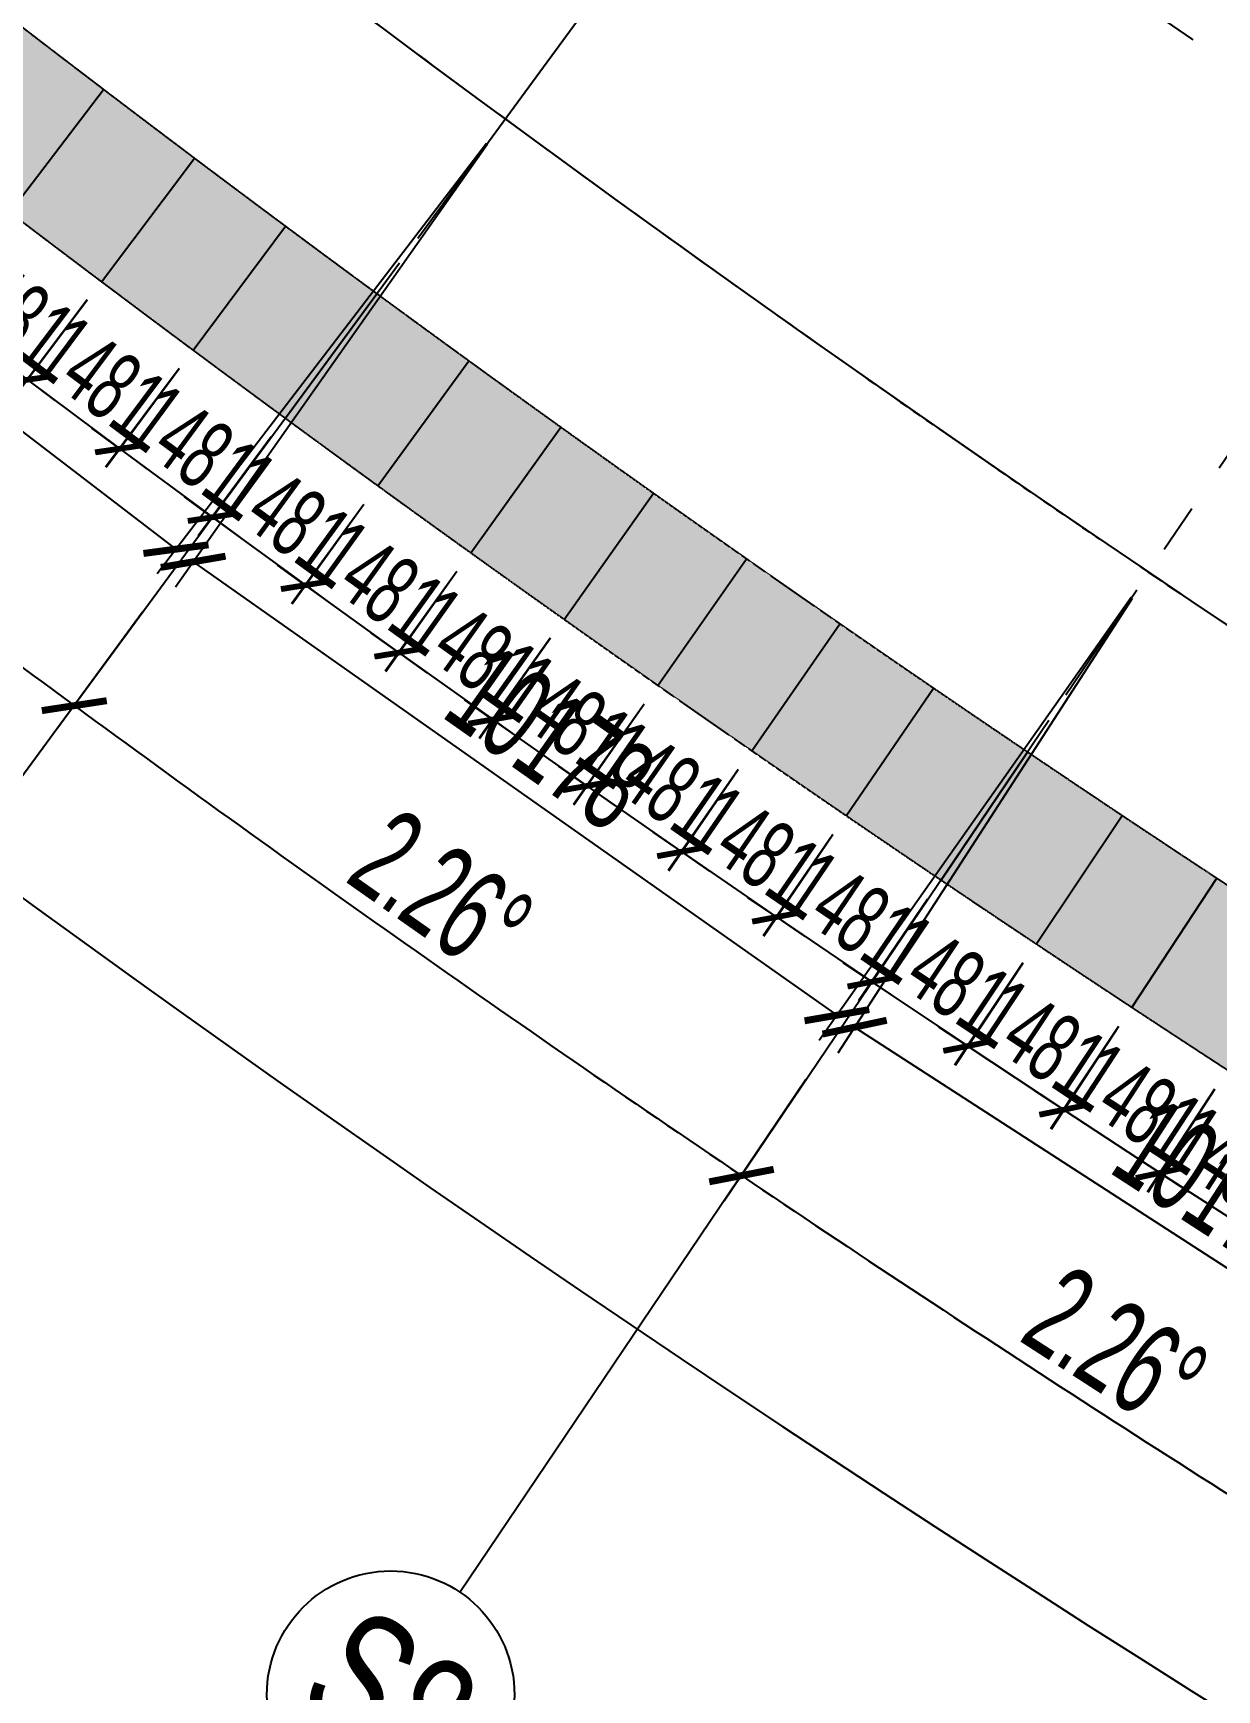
# Model space of a CAD drawing. Extents: x -668578 to 2331563, y -1202445 to 1620273.
# Drawn here: x 1839343 to 1854645, y 61994 to 83412 of the extents above; entities that cross this region are included whole.
import ezdxf
from ezdxf.enums import TextEntityAlignment as Align

# ---------------------------------------------------------------- set-up
doc = ezdxf.new("R2010")
doc.units = 0
doc.linetypes.add('CENTER2', pattern=[28.575000000000003, 19.05, -3.175, 3.175, -3.175])
doc.linetypes.add('DASH', pattern=[0.35, 0.25, -0.1])
doc.layers.get('0').update_dxf_attribs({"color": 8})
doc.layers.get('Defpoints').update_dxf_attribs({"color": 8})
for name, color, linetype in [('#填充层', 8, 'Continuous'), ('#幕墙线-平面', 8, 'Continuous'), ('#标注', 8, 'Continuous'), ('#轴线', 8, 'CENTER2')]:
    doc.layers.add(name, color=color, linetype=linetype)
doc.styles.add('JHZX', font='jrs.shx', dxfattribs={"width": 0.6, "bigfont": 'jhz.shx'})
doc.dimstyles.new('JZBZ-300', dxfattribs={"dimscale": 300, "dimtxt": 3, "dimasz": 1.5, "dimexe": 1, "dimexo": 1, "dimgap": 0.5, "dimtad": 1, "dimdec": 0, "dimdsep": 46, "dimtxsty": 'JHZX', "dimblk1": 'ARCHTICK', "dimblk2": 'ARCHTICK', "dimsah": 1, "dimcen": 0, "dimclrd": 1, "dimclre": 1, "dimclrt": 2, "dimazin": 2, "dimtfac": 1, "dimtdec": 0, "dimtix": 1, "dimtmove": 0, "dimatfit": 3, "dimfxl": 0, "dimtolj": 1, "dimlwd": -1, "dimlwe": -1, "dimarcsym": 0})
doc.dimstyles.new('JZBZ-400', dxfattribs={"dimscale": 400, "dimtxt": 3, "dimasz": 1.5, "dimexe": 1, "dimexo": 1, "dimgap": 0.5, "dimtad": 1, "dimdec": 0, "dimdsep": 46, "dimtxsty": 'JHZX', "dimblk1": 'ARCHTICK', "dimblk2": 'ARCHTICK', "dimsah": 1, "dimcen": 0, "dimclrd": 1, "dimclre": 1, "dimclrt": 2, "dimazin": 2, "dimtfac": 1, "dimtdec": 0, "dimtix": 1, "dimtmove": 0, "dimatfit": 3, "dimfxl": 0, "dimtolj": 1, "dimlwd": -1, "dimlwe": -1, "dimarcsym": 0})

# ---------------------------------------------------------------- blocks, each defined once
blk = doc.blocks.new('_ARCHTICK')
at = {"color": 0, "linetype": 'ByBlock', "const_width": 0.15}
blk.add_lwpolyline([(-0.5, -0.5), (0.5, 0.5)], dxfattribs=at)
blk = doc.blocks.new('*D2939')
at = {"layer": '#标注', "ltscale": 300, "transparency": 16777216}
for p, q in [((-1772.791618300945, -1481.365197545436), (-9341.748198340536, -7862.657879242006)), ((165913.7732030131, -92055.65823940704), (164727.0996400029, -101884.2800072265))]:
    blk.add_line(p, q, dxfattribs=at)
blk.add_arc((197092.1482162317, 166179.1797920645), 269610.2124900237, 220.1338192809485, 263.1156299250187, dxfattribs=at)
at = {"layer": 'Defpoints', "color": 0, "ltscale": 300, "transparency": 16777216}
for p in [(197092.1482162317, 166179.1797920645), (-1466.975190824596, -1223.535190204158), (40379.67516651106, -53208.30268940322), (165961.7196095993, -91658.54220838404)]:
    blk.add_point(p, dxfattribs=at)
at = {"layer": '#标注', "ltscale": 300, "transparency": 16777216, "xscale": 600, "yscale": 600, "zscale": 600}
for p, rotation in [((-9035.931770864163, -7604.827871900749), 130.1338192809485), ((164775.0460465892, -101487.1639762035), 353.1156299250187)]:
    blk.add_blockref('_ARCHTICK', p, dxfattribs=dict(at, rotation=rotation))
at = {"layer": '#标注', "ltscale": 300, "transparency": 16777216, "insert": (69341.55334645722, -70334.48968467087), "char_height": 1200, "attachment_point": 5, "rotation": 331.6247246029835, "style": 'JHZX'}
blk.add_mtext('\\A1;42.98°', dxfattribs=at)
blk = doc.blocks.new('*D2928')
at = {"layer": '#标注', "ltscale": 300, "transparency": 16777216}
for p, q in [((34973.76235577219, -37229.15732223566), (30299.25195376401, -43094.21934249515)), ((43129.16341758385, -43469.8649314855), (38689.80528959849, -49514.87108627657))]:
    blk.add_line(p, q, dxfattribs=at)
blk.add_arc((197092.1482162336, 166179.1797920613), 267210.2124900212, 231.4448202023588, 233.7070209422223, dxfattribs=at)
at = {"layer": 'Defpoints', "color": 0, "ltscale": 300, "transparency": 16777216}
for p in [(197092.1482162336, 166179.1797920613), (35223.06957721268, -36916.35401448841), (43365.92918440979, -43147.46460322989), (33313.02317568079, -44955.12784152358)]:
    blk.add_point(p, dxfattribs=at)
at = {"layer": '#标注', "ltscale": 300, "transparency": 16777216, "xscale": 600, "yscale": 600, "zscale": 600}
for p, rotation in [((30548.55917520437, -42781.4160347478), 141.4448202023588), ((38926.57105642439, -49192.47075802094), 323.7070209422223)]:
    blk.add_blockref('_ARCHTICK', p, dxfattribs=dict(at, rotation=rotation))
at = {"layer": '#标注', "ltscale": 300, "transparency": 16777216, "insert": (35192.0909689507, -45392.96578080182), "char_height": 1200, "attachment_point": 5, "rotation": 322.5759205722905, "style": 'JHZX'}
blk.add_mtext('\\A1;2.26°', dxfattribs=at)
blk = doc.blocks.new('*D2929')
at = {"layer": '#标注', "ltscale": 300, "transparency": 16777216}
for p, q in [((43129.16341758407, -43469.86493148574), (38689.80528959779, -49514.87108627793)), ((51524.5455123405, -49383.7940337945), (47327.25925499667, -55599.32201409565))]:
    blk.add_line(p, q, dxfattribs=at)
blk.add_arc((197092.1482162355, 166179.1797920583), 267210.2124900214, 233.7070209422216, 235.9692216820953, dxfattribs=at)
at = {"layer": 'Defpoints', "color": 0, "ltscale": 300, "transparency": 16777216}
for p in [(197092.1482162355, 166179.1797920583), (43365.92918441003, -43147.46460323013), (51748.40077939886, -49052.29920817842), (41774.68262465257, -51255.36792557062)]:
    blk.add_point(p, dxfattribs=at)
at = {"layer": '#标注', "ltscale": 300, "transparency": 16777216, "xscale": 600, "yscale": 600, "zscale": 600}
for p, rotation in [((38926.57105642366, -49192.47075802225), 143.7070209422216), ((47551.114522055, -55267.82718847955), 325.9692216820953)]:
    blk.add_blockref('_ARCHTICK', p, dxfattribs=dict(at, rotation=rotation))
at = {"layer": '#标注', "ltscale": 300, "transparency": 16777216, "insert": (43669.56857210046, -51618.69295769426), "char_height": 1200, "attachment_point": 5, "rotation": 324.8381213121585, "style": 'JHZX'}
blk.add_mtext('\\A1;2.26°', dxfattribs=at)
blk = doc.blocks.new('*D2930')
at = {"layer": '#标注', "ltscale": 300, "transparency": 16777216}
for p, q in [((51524.54551234051, -49383.7940337945), (47327.25925499615, -55599.32201409651)), ((60146.82246571455, -54961.72641185495), (56198.15034978064, -61338.08811119855))]:
    blk.add_line(p, q, dxfattribs=at)
blk.add_arc((197092.1482162355, 166179.1797920608), 267210.2124900245, 235.9692216820956, 238.2314223311194, dxfattribs=at)
at = {"layer": 'Defpoints', "color": 0, "ltscale": 300, "transparency": 16777216}
for p in [(197092.1482162355, 166179.1797920608), (51748.40077939886, -49052.29920817842), (60357.41831189766, -54621.65378788998), (50478.43420826914, -57216.69421584099)]:
    blk.add_point(p, dxfattribs=at)
at = {"layer": '#标注', "ltscale": 300, "transparency": 16777216, "xscale": 600, "yscale": 600, "zscale": 600}
for p, rotation in [((47551.11452205444, -55267.82718848043), 145.9692216820956), ((56408.74619596369, -60998.01548723358), 328.2314223311194)]:
    blk.add_blockref('_ARCHTICK', p, dxfattribs=dict(at, rotation=rotation))
at = {"layer": '#标注', "ltscale": 300, "transparency": 16777216, "insert": (52386.18470508435, -57504.93999137268), "char_height": 1200, "attachment_point": 5, "rotation": 327.10032200660754, "style": 'JHZX'}
blk.add_mtext('\\A1;2.26°', dxfattribs=at)
blk = doc.blocks.new('*U2924')
at = {"linetype": 'ByBlock'}
blk.add_line((-8.960830237663566e-17, -20), (0, 0), dxfattribs=at)
blk.add_circle((0, -24), 4, dxfattribs=at)
at = {"color": 253, "linetype": 'ByBlock', "style": 'JHZX', "width": 0.75}
blk.add_attdef('AXES', text='', height=4, dxfattribs=at).set_placement((0, -24), align=Align.MIDDLE_CENTER)
blk = doc.blocks.new('*D3009')
at = {"layer": '#标注', "transparency": 16777216}
for p, q in [((-118332.0533967711, -26824.64793722799), (-122587.734480365, -32386.00196810864)), ((-122344.6506128666, -32068.33825698943), (-114261.6837806737, -38253.61775116907)), ((-110249.0865645783, -33009.92743140764), (-114504.7676481721, -38571.28146228828))]:
    blk.add_line(p, q, dxfattribs=at)
at = {"layer": 'Defpoints', "color": 0, "transparency": 16777216}
for p in [(-118088.9695292728, -26506.98422610878), (-110006.0026970799, -32692.26372028843), (-114261.6837806737, -38253.61775116907)]:
    blk.add_point(p, dxfattribs=at)
at = {"layer": '#标注', "transparency": 16777216, "xscale": 600, "yscale": 600, "zscale": 600}
for p, rotation in [((-122344.6506128666, -32068.33825698943), 142.5759192898521), ((-114261.6837806737, -38253.61775116907), 322.5759192898521)]:
    blk.add_blockref('_ARCHTICK', p, dxfattribs=dict(at, rotation=rotation))
at = {"layer": '#标注', "transparency": 16777216, "insert": (-117816.9994617734, -34525.65058184085), "char_height": 1200, "attachment_point": 5, "rotation": 322.5759192898521, "style": 'JHZX'}
blk.add_mtext('\\A1;10178', dxfattribs=at)
blk = doc.blocks.new('*D3010')
at = {"layer": '#标注', "transparency": 16777216}
for p, q in [((-101902.4539093961, -38889.51586184055), (-105706.1735905746, -44769.24346854811)), ((-105488.9056908381, -44433.39430635753), (-96943.20927168499, -49961.78538723463)), ((-93356.75749024296, -44417.90694271766), (-97160.47717142141, -50297.63454942522))]:
    blk.add_line(p, q, dxfattribs=at)
at = {"layer": 'Defpoints', "color": 0, "transparency": 16777216}
for p in [(-101685.1860096597, -38553.66669964996), (-93139.48959050654, -44082.05778052706), (-96943.20927168499, -49961.78538723463)]:
    blk.add_point(p, dxfattribs=at)
at = {"layer": '#标注', "transparency": 16777216, "xscale": 600, "yscale": 600, "zscale": 600}
for p, rotation in [((-105488.9056908381, -44433.39430635753), 147.1003207696899), ((-96943.20927168499, -49961.78538723463), 327.1003207696899)]:
    blk.add_blockref('_ARCHTICK', p, dxfattribs=dict(at, rotation=rotation))
at = {"layer": '#标注', "transparency": 16777216, "insert": (-100781.5216817887, -46525.8915224149), "char_height": 1200, "attachment_point": 5, "rotation": 327.1003207696899, "style": 'JHZX'}
blk.add_mtext('\\A1;10178', dxfattribs=at)
blk = doc.blocks.new('*D3011')
at = {"layer": '#标注', "transparency": 16777216}
for p, q in [((-110236.3580927239, -33019.27502238589), (-114269.2012012674, -38744.27778255411)), ((-114038.8458056015, -38417.26648047476), (-105718.0291182092, -44278.66945981896)), ((-101915.5414053316, -38880.6780017301), (-105948.3845138751, -44605.68076189831))]:
    blk.add_line(p, q, dxfattribs=at)
at = {"layer": 'Defpoints', "color": 0, "transparency": 16777216}
for p in [(-110006.002697058, -32692.26372030654), (-101685.1860096657, -38553.66669965075), (-105718.0291182092, -44278.66945981896)]:
    blk.add_point(p, dxfattribs=at)
at = {"layer": '#标注', "transparency": 16777216, "xscale": 600, "yscale": 600, "zscale": 600}
for p, rotation in [((-114038.8458056015, -38417.26648047476), 144.8381225946805), ((-105718.0291182092, -44278.66945981896), 324.8381225946805)]:
    blk.add_blockref('_ARCHTICK', p, dxfattribs=dict(at, rotation=rotation))
at = {"layer": '#标注', "transparency": 16777216, "insert": (-109417.7266705737, -40693.94536598814), "char_height": 1200, "attachment_point": 5, "rotation": 324.8381225946805, "style": 'JHZX'}
blk.add_mtext('\\A1;10178', dxfattribs=at)
blk = doc.blocks.new('*U580')
at = {"layer": '#幕墙线-平面', "ltscale": 300}
blk.add_lwpolyline([(-0.1543572434305635, 4.529272507047821e-08), (-0.1466569537498117, 1999.9908844331)], dxfattribs=at)
blk = doc.blocks.new('*U581')
at = {"layer": '#幕墙线-平面', "color": 0, "linetype": 'ByBlock', "lineweight": -2, "transparency": 16777216}
for p, rotation in [((1839045.953136776, 81093.31833503535), 322.737779300253), ((1840227.337352048, 80199.82399815627), 323.060957487372), ((1841413.742523225, 79313.0074647447), 323.3841356744911), ((1842605.130904328, 78432.89694924129), 323.70731386161), ((1843801.464590836, 77559.52045273207), 324.0304920487291), ((1845002.705520889, 76692.90576205752), 324.3536702358458), ((1846208.815476502, 75833.08044892806), 324.6768484229637), ((1847419.75608478, 74980.07186904724), 325.0000266100827), ((1848635.488819139, 74133.90716124175), 325.3232047972017), ((1849855.975000531, 73294.6132465975), 325.6463829843207), ((1851081.175798675, 72462.21682760294), 325.969561171442), ((1852311.052233293, 71636.74438729984), 326.292739358561), ((1853545.565175349, 70818.22218844105), 326.61591754568)]:
    blk.add_blockref('*U580', p, dxfattribs=dict(at, rotation=rotation))
blk = doc.blocks.new('*D648')
at = {"layer": '#标注', "ltscale": 300, "transparency": 16777216}
for p, q in [((1838859.414068868, 80855.24835292052), (1837901.808099977, 79587.09229770093)), ((1838082.591153449, 79826.50300668715), (1837723.47508997, 80097.6775868953)), ((1840041.475062107, 79962.65421353187), (1839083.869093216, 78694.49815831229)), ((1838082.591153449, 79826.50300668715), (1839264.652146688, 78933.90886729851)), ((1839264.652146688, 78933.90886729851), (1839623.768210167, 78662.73428709025))]:
    blk.add_line(p, q, dxfattribs=at)
at = {"layer": 'Defpoints', "color": 0, "ltscale": 300, "transparency": 16777216}
for p in [(1839040.19712234, 81094.65906190674), (1840222.258115579, 80202.0649225181), (1839264.652146688, 78933.90886729851)]:
    blk.add_point(p, dxfattribs=at)
at = {"layer": '#标注', "ltscale": 300, "transparency": 16777216, "xscale": 450, "yscale": 450, "zscale": 450}
for p, rotation in [((1838082.591153449, 79826.50300668715), 322.9429324877082), ((1839264.652146688, 78933.90886729851), 142.9429324877082)]:
    blk.add_blockref('_ARCHTICK', p, dxfattribs=dict(at, rotation=rotation))
at = {"layer": '#标注', "ltscale": 300, "transparency": 16777216, "insert": (1839035.187757012, 79859.02735496534), "char_height": 900, "attachment_point": 5, "rotation": 322.94293248770816, "style": 'JHZX'}
blk.add_mtext('\\A1;1481', dxfattribs=at)
blk = doc.blocks.new('*D649')
at = {"layer": '#标注', "ltscale": 300, "transparency": 16777216}
for p, q in [((1840041.967682183, 79960.83499834174), (1839091.5289967, 78687.29847464629)), ((1839270.958964016, 78927.72494329954), (1838910.319261036, 79196.869894273)), ((1841229.043864115, 79074.92155578954), (1840278.605178633, 77801.38503209408)), ((1839270.958964016, 78927.72494329954), (1840458.035145949, 78041.81150074734)), ((1840458.035145949, 78041.81150074734), (1840818.674848929, 77772.66654977389))]:
    blk.add_line(p, q, dxfattribs=at)
at = {"layer": 'Defpoints', "color": 0, "ltscale": 300, "transparency": 16777216}
for p in [(1840221.397649498, 80201.26146699511), (1841408.473831431, 79315.34802444291), (1840458.035145949, 78041.81150074734)]:
    blk.add_point(p, dxfattribs=at)
at = {"layer": '#标注', "ltscale": 300, "transparency": 16777216, "xscale": 450, "yscale": 450, "zscale": 450}
for p, rotation in [((1839270.958964016, 78927.72494329954), 323.2660667682889), ((1840458.035145949, 78041.81150074734), 143.2660667682889)]:
    blk.add_blockref('_ARCHTICK', p, dxfattribs=dict(at, rotation=rotation))
at = {"layer": '#标注', "ltscale": 300, "transparency": 16777216, "insert": (1840223.356989614, 78965.62115933001), "char_height": 900, "attachment_point": 5, "rotation": 323.26606676828885, "style": 'JHZX'}
blk.add_mtext('\\A1;1481', dxfattribs=at)
blk = doc.blocks.new('*D650')
at = {"layer": '#标注', "ltscale": 300, "transparency": 16777216}
for p, q in [((1841229.546736234, 79073.10514777433), (1840286.305564552, 77794.2286626941)), ((1840464.376738622, 78035.66324382368), (1840102.224866928, 78302.77000492916)), ((1842421.600349795, 78193.90058010851), (1841478.359178113, 76915.02409502829)), ((1840464.376738622, 78035.66324382368), (1841656.430352183, 77156.45867615787)), ((1841656.430352183, 77156.45867615787), (1842018.582223878, 76889.35191505228))]:
    blk.add_line(p, q, dxfattribs=at)
at = {"layer": 'Defpoints', "color": 0, "ltscale": 300, "transparency": 16777216}
for p in [(1841407.617910304, 79314.53972890391), (1842599.671523865, 78435.3351612381), (1841656.430352183, 77156.45867615787)]:
    blk.add_point(p, dxfattribs=at)
at = {"layer": '#标注', "ltscale": 300, "transparency": 16777216, "xscale": 450, "yscale": 450, "zscale": 450}
for p, rotation in [((1840464.376738622, 78035.66324382368), 323.5892010488697), ((1841656.430352183, 77156.45867615787), 143.5892010488697)]:
    blk.add_blockref('_ARCHTICK', p, dxfattribs=dict(at, rotation=rotation))
at = {"layer": '#标注', "ltscale": 300, "transparency": 16777216, "insert": (1841416.545893543, 78078.93012224976), "char_height": 900, "attachment_point": 5, "rotation": 323.58920104886965, "style": 'JHZX'}
blk.add_mtext('\\A1;1481', dxfattribs=at)
blk = doc.blocks.new('*D651')
at = {"layer": '#标注', "ltscale": 300, "transparency": 16777216}
for p, q in [((1842422.113457963, 78192.0870370419), (1841486.099801542, 76907.91126751516)), ((1841662.806518497, 77150.34628186526), (1841299.153996971, 77415.4063572979)), ((1843619.106587769, 77319.61930892558), (1842683.092931348, 76035.44353939896)), ((1841662.806518497, 77150.34628186526), (1842859.799648303, 76277.87855374906)), ((1842859.799648303, 76277.87855374906), (1843223.452169828, 76012.81847831642))]:
    blk.add_line(p, q, dxfattribs=at)
at = {"layer": 'Defpoints', "color": 0, "ltscale": 300, "transparency": 16777216}
for p in [(1842598.820174918, 78434.52205139212), (1843795.813304724, 77562.05432327569), (1842859.799648303, 76277.87855374906)]:
    blk.add_point(p, dxfattribs=at)
at = {"layer": '#标注', "ltscale": 300, "transparency": 16777216, "xscale": 450, "yscale": 450, "zscale": 450}
for p, rotation in [((1841662.806518497, 77150.34628186526), 323.9123353294454), ((1842859.799648303, 76277.87855374906), 143.9123353294454)]:
    blk.add_blockref('_ARCHTICK', p, dxfattribs=dict(at, rotation=rotation))
at = {"layer": '#标注', "ltscale": 300, "transparency": 16777216, "insert": (1842614.71651731, 77198.98244650767), "char_height": 900, "attachment_point": 5, "rotation": 323.91233532944534, "style": 'JHZX'}
blk.add_mtext('\\A1;1481', dxfattribs=at)
blk = doc.blocks.new('*D652')
at = {"layer": '#标注', "ltscale": 300, "transparency": 16777216}
for p, q in [((1843619.629915664, 77317.80868849054), (1842690.87354608, 76028.37448000815)), ((1842866.210185449, 76271.80221650272), (1842501.068580708, 76534.80717555608)), ((1842866.210185449, 76271.80221650272), (1844068.104759008, 75406.09907832171)), ((1844821.524489223, 76452.10555030953), (1843892.768119639, 75162.67134182714)), ((1844068.104759008, 75406.09907832171), (1844433.24636375, 75143.09411926835))]:
    blk.add_line(p, q, dxfattribs=at)
at = {"layer": 'Defpoints', "color": 0, "ltscale": 300, "transparency": 16777216}
for p in [(1843794.966555033, 77561.23642498499), (1844996.861128592, 76695.53328680398), (1844068.104759008, 75406.09907832171)]:
    blk.add_point(p, dxfattribs=at)
at = {"layer": '#标注', "ltscale": 300, "transparency": 16777216, "xscale": 450, "yscale": 450, "zscale": 450}
for p, rotation in [((1842866.210185449, 76271.80221650272), 324.2354696100207), ((1844068.104759008, 75406.09907832171), 144.2354696100207)]:
    blk.add_blockref('_ARCHTICK', p, dxfattribs=dict(at, rotation=rotation))
at = {"layer": '#标注', "ltscale": 300, "transparency": 16777216, "insert": (1843817.830750966, 76325.80612040113), "char_height": 900, "attachment_point": 5, "rotation": 324.23546961002074, "style": 'JHZX'}
blk.add_mtext('\\A1;1481', dxfattribs=at)
blk = doc.blocks.new('*D653')
at = {"layer": '#标注', "ltscale": 300, "transparency": 16777216}
for p, q in [((1844822.058020201, 76450.29791009601), (1843900.588478201, 75155.64627540333)), ((1844074.54946309, 75400.05899139063), (1843707.93038911, 75661.00046872476)), ((1844074.54946309, 75400.05899139063), (1845281.307252011, 74541.14797837066)), ((1846028.815809122, 75591.38689707627), (1845107.346267122, 74296.73526238336)), ((1845281.307252011, 74541.14797837066), (1845647.926325992, 74280.20650103642))]:
    blk.add_line(p, q, dxfattribs=at)
at = {"layer": 'Defpoints', "color": 0, "ltscale": 300, "transparency": 16777216}
for p in [(1844996.019005091, 76694.71062608331), (1846202.776794012, 75835.79961306357), (1845281.307252011, 74541.14797837066)]:
    blk.add_point(p, dxfattribs=at)
at = {"layer": '#标注', "ltscale": 300, "transparency": 16777216, "xscale": 450, "yscale": 450, "zscale": 450}
for p, rotation in [((1844074.54946309, 75400.05899139063), 324.5586038906008), ((1845281.307252011, 74541.14797837066), 144.5586038906008)]:
    blk.add_blockref('_ARCHTICK', p, dxfattribs=dict(at, rotation=rotation))
at = {"layer": '#标注', "ltscale": 300, "transparency": 16777216, "insert": (1845025.85032733, 75459.42891685525), "char_height": 900, "attachment_point": 5, "rotation": 324.55860389060075, "style": 'JHZX'}
blk.add_mtext('\\A1;1481', dxfattribs=at)
blk = doc.blocks.new('*D654')
at = {"layer": '#标注', "ltscale": 300, "transparency": 16777216}
for p, q in [((1846029.359526212, 75589.58229457936), (1845115.206120771, 74289.75441237097)), ((1845287.785918043, 74535.14433387062), (1844919.701035793, 74794.01402977842)), ((1847240.94214742, 74737.49072591087), (1846326.788741979, 73437.66284370236)), ((1845287.785918043, 74535.14433387062), (1846499.36853925, 73683.05276520201)), ((1846499.36853925, 73683.05276520201), (1846867.4534215, 73424.1830692942))]:
    blk.add_line(p, q, dxfattribs=at)
at = {"layer": 'Defpoints', "color": 0, "ltscale": 300, "transparency": 16777216}
for p in [(1846201.939323484, 75834.97221607901), (1847413.521944692, 74982.88064741052), (1846499.36853925, 73683.05276520201)]:
    blk.add_point(p, dxfattribs=at)
at = {"layer": '#标注', "ltscale": 300, "transparency": 16777216, "xscale": 450, "yscale": 450, "zscale": 450}
for p, rotation in [((1845287.785918043, 74535.14433387062), 324.8817381711864), ((1846499.36853925, 73683.05276520201), 144.8817381711864)]:
    blk.add_blockref('_ARCHTICK', p, dxfattribs=dict(at, rotation=rotation))
at = {"layer": '#标注', "ltscale": 300, "transparency": 16777216, "insert": (1846238.73682319, 74599.87839253584), "char_height": 900, "attachment_point": 5, "rotation": 324.8817381711864, "style": 'JHZX'}
blk.add_mtext('\\A1;1481', dxfattribs=at)
blk = doc.blocks.new('*D655')
at = {"layer": '#标注', "ltscale": 300, "transparency": 16777216}
for p, q in [((1847241.49603333, 74735.68921852938), (1846334.68784072, 73430.72643213975)), ((1846505.880961167, 73677.0857540894), (1846136.341978243, 73933.87543476035)), ((1848457.864950287, 73890.44419649802), (1847551.056757677, 72585.48141010816)), ((1846505.880961167, 73677.0857540894), (1847722.249878124, 72831.84073205781)), ((1847722.249878124, 72831.84073205781), (1848091.788861048, 72575.05105138675))]:
    blk.add_line(p, q, dxfattribs=at)
at = {"layer": 'Defpoints', "color": 0, "ltscale": 300, "transparency": 16777216}
for p in [(1847412.689153777, 74982.04854047904), (1848629.058070734, 74136.80351844768), (1847722.249878124, 72831.84073205781)]:
    blk.add_point(p, dxfattribs=at)
at = {"layer": '#标注', "ltscale": 300, "transparency": 16777216, "xscale": 450, "yscale": 450, "zscale": 450}
for p, rotation in [((1846505.880961167, 73677.0857540894), 325.2048724517589), ((1847722.249878124, 72831.84073205781), 145.204872451759)]:
    blk.add_blockref('_ARCHTICK', p, dxfattribs=dict(at, rotation=rotation))
at = {"layer": '#标注', "ltscale": 300, "transparency": 16777216, "insert": (1847456.45166054, 73747.18188697286), "char_height": 900, "attachment_point": 5, "rotation": 325.20487245175894, "style": 'JHZX'}
blk.add_mtext('\\A1;1481', dxfattribs=at)
blk = doc.blocks.new('*D656')
at = {"layer": '#标注', "ltscale": 300, "transparency": 16777216}
for p, q in [((1848458.428987398, 73888.64584153227), (1847558.994850264, 72578.58965762041)), ((1847728.795848786, 72825.9105441242), (1847357.81451903, 73080.61204190669)), ((1849679.54551133, 73050.27425065695), (1848780.111374197, 71740.21806674509)), ((1847728.795848786, 72825.9105441242), (1848949.912372718, 71987.53895324888)), ((1848949.912372718, 71987.53895324888), (1849320.893702474, 71732.8374554665))]:
    blk.add_line(p, q, dxfattribs=at)
at = {"layer": 'Defpoints', "color": 0, "ltscale": 300, "transparency": 16777216}
for p in [(1848628.229985919, 74135.96672803618), (1849849.346509852, 73297.59513716085), (1848949.912372718, 71987.53895324888)]:
    blk.add_point(p, dxfattribs=at)
at = {"layer": '#标注', "ltscale": 300, "transparency": 16777216, "xscale": 450, "yscale": 450, "zscale": 450}
for p, rotation in [((1847728.795848786, 72825.9105441242), 325.5280067323338), ((1848949.912372718, 71987.53895324888), 145.5280067323338)]:
    blk.add_blockref('_ARCHTICK', p, dxfattribs=dict(at, rotation=rotation))
at = {"layer": '#标注', "ltscale": 300, "transparency": 16777216, "insert": (1848678.956107795, 72901.36652169446), "char_height": 900, "attachment_point": 5, "rotation": 325.52800673233384, "style": 'JHZX'}
blk.add_mtext('\\A1;1481', dxfattribs=at)
blk = doc.blocks.new('*D657')
at = {"layer": '#标注', "ltscale": 300, "transparency": 16777216}
for p, q in [((1849680.119681702, 73048.47910530679), (1848788.088208146, 71733.37119253597)), ((1848956.491683919, 71981.64577711397), (1848584.079807052, 72234.25099077413)), ((1850905.944972831, 72217.0076114852), (1850013.913499274, 70901.89969871438)), ((1848956.491683919, 71981.64577711397), (1850182.316975048, 71150.17428329238)), ((1850182.316975048, 71150.17428329238), (1850554.728851915, 70897.5690696321))]:
    blk.add_line(p, q, dxfattribs=at)
at = {"layer": 'Defpoints', "color": 0, "ltscale": 300, "transparency": 16777216}
for p in [(1849848.523157476, 73296.75368988479), (1851074.348448604, 72465.2821960632), (1850182.316975048, 71150.17428329238)]:
    blk.add_point(p, dxfattribs=at)
at = {"layer": '#标注', "ltscale": 300, "transparency": 16777216, "xscale": 450, "yscale": 450, "zscale": 450}
for p, rotation in [((1848956.491683919, 71981.64577711397), 325.8511410129142), ((1850182.316975048, 71150.17428329238), 145.8511410129142)]:
    blk.add_blockref('_ARCHTICK', p, dxfattribs=dict(at, rotation=rotation))
at = {"layer": '#标注', "ltscale": 300, "transparency": 16777216, "insert": (1849906.21128103, 72062.45919935929), "char_height": 900, "attachment_point": 5, "rotation": 325.85114101291424, "style": 'JHZX'}
blk.add_mtext('\\A1;1481', dxfattribs=at)
blk = doc.blocks.new('*D658')
at = {"layer": '#标注', "ltscale": 300, "transparency": 16777216}
for p, q in [((1850906.529258202, 72215.21573284804), (1850021.928820868, 70895.09792056191)), ((1850188.929417522, 71144.31830639997), (1849815.098838765, 71394.8192013806)), ((1852137.024326976, 71390.67078250775), (1851252.423889642, 70070.55297022162)), ((1850188.929417522, 71144.31830639997), (1851419.424486295, 70319.77335605968)), ((1851419.424486295, 70319.77335605968), (1851793.255065052, 70069.27246107906))]:
    blk.add_line(p, q, dxfattribs=at)
at = {"layer": 'Defpoints', "color": 0, "ltscale": 300, "transparency": 16777216}
for p in [(1851073.529854856, 72464.4361186861), (1852304.02492363, 71639.89116834581), (1851419.424486295, 70319.77335605968)]:
    blk.add_point(p, dxfattribs=at)
at = {"layer": '#标注', "ltscale": 300, "transparency": 16777216, "xscale": 450, "yscale": 450, "zscale": 450}
for p, rotation in [((1850188.929417522, 71144.31830639997), 326.1742752934921), ((1851419.424486295, 70319.77335605968), 146.1742752934922)]:
    blk.add_blockref('_ARCHTICK', p, dxfattribs=dict(at, rotation=rotation))
at = {"layer": '#标注', "ltscale": 300, "transparency": 16777216, "insert": (1851138.178145216, 71230.48660290602), "char_height": 900, "attachment_point": 5, "rotation": 326.1742752934922, "style": 'JHZX'}
blk.add_mtext('\\A1;1481', dxfattribs=at)
blk = doc.blocks.new('*D659')
at = {"layer": '#标注', "ltscale": 300, "transparency": 16777216}
for p, q in [((1852137.618708763, 71388.88222757739), (1851260.477443939, 70063.79650446784)), ((1851426.069849722, 70313.95476466895), (1851050.83245942, 70562.34337334416)), ((1853372.7444171, 70571.29004683532), (1852495.603152276, 69246.20432372554)), ((1851426.069849722, 70313.95476466895), (1852661.195558059, 69496.36258392665)), ((1852661.195558059, 69496.36258392665), (1853036.432948361, 69247.97397525155))]:
    blk.add_line(p, q, dxfattribs=at)
at = {"layer": 'Defpoints', "color": 0, "ltscale": 300, "transparency": 16777216}
for p in [(1852303.211114546, 71639.0404877786), (1853538.336822883, 70821.44830703642), (1852661.195558059, 69496.36258392665)]:
    blk.add_point(p, dxfattribs=at)
at = {"layer": '#标注', "ltscale": 300, "transparency": 16777216, "xscale": 450, "yscale": 450, "zscale": 450}
for p, rotation in [((1851426.069849722, 70313.95476466895), 326.4974095740661), ((1852661.195558059, 69496.36258392665), 146.4974095740661)]:
    blk.add_blockref('_ARCHTICK', p, dxfattribs=dict(at, rotation=rotation))
at = {"layer": '#标注', "ltscale": 300, "transparency": 16777216, "insert": (1852374.817515458, 70405.47519470018), "char_height": 900, "attachment_point": 5, "rotation": 326.49740957406607, "style": 'JHZX'}
blk.add_mtext('\\A1;1481', dxfattribs=at)
blk = doc.blocks.new('*D660')
at = {"layer": '#标注', "ltscale": 300, "transparency": 16777216}
for p, q in [((1853373.348876395, 70569.50487250043), (1852503.694683117, 69239.4933852714)), ((1852667.873631069, 69490.58156310779), (1852291.241364315, 69736.84998503653)), ((1854613.06593893, 69758.89146632748), (1853743.411745652, 68428.87997909845)), ((1852667.873631069, 69490.58156310779), (1853907.590693604, 68679.96815693483)), ((1853907.590693604, 68679.96815693483), (1854284.222960359, 68433.69973500608))]:
    blk.add_line(p, q, dxfattribs=at)
at = {"layer": 'Defpoints', "color": 0, "ltscale": 300, "transparency": 16777216}
for p in [(1853537.527824347, 70820.59305033681), (1854777.244886883, 70009.97964416386), (1853907.590693604, 68679.96815693483)]:
    blk.add_point(p, dxfattribs=at)
at = {"layer": '#标注', "ltscale": 300, "transparency": 16777216, "xscale": 450, "yscale": 450, "zscale": 450}
for p, rotation in [((1852667.873631069, 69490.58156310779), 326.8205438546509), ((1853907.590693604, 68679.96815693483), 146.8205438546509)]:
    blk.add_blockref('_ARCHTICK', p, dxfattribs=dict(at, rotation=rotation))
at = {"layer": '#标注', "ltscale": 300, "transparency": 16777216, "insert": (1853616.090058242, 69587.4512156942), "char_height": 900, "attachment_point": 5, "rotation": 326.82054385465085, "style": 'JHZX'}
blk.add_mtext('\\A1;1481', dxfattribs=at)
blk = doc.blocks.new('*D661')
at = {"layer": '#标注', "ltscale": 300, "transparency": 16777216}
for p, q in [((1854613.680456509, 69757.10972936882), (1853751.540995673, 68422.21478139842)), ((1853914.301263792, 68674.22489056468), (1853536.286100043, 68918.3652927425)), ((1855857.949441838, 68953.5008807641), (1854995.809981002, 67618.60593279381)), ((1853914.301263792, 68674.22489056468), (1855158.570249121, 67870.61604196008)), ((1855158.570249121, 67870.61604196008), (1855536.585412871, 67626.47563978226))]:
    blk.add_line(p, q, dxfattribs=at)
at = {"layer": 'Defpoints', "color": 0, "ltscale": 300, "transparency": 16777216}
for p in [(1854776.440724628, 70009.11983853509), (1856020.709709957, 69205.51098993036), (1855158.570249121, 67870.61604196008)]:
    blk.add_point(p, dxfattribs=at)
at = {"layer": '#标注', "ltscale": 300, "transparency": 16777216, "xscale": 450, "yscale": 450, "zscale": 450}
for p, rotation in [((1853914.301263792, 68674.22489056468), 327.1436781352277), ((1855158.570249121, 67870.61604196008), 147.1436781352277)]:
    blk.add_blockref('_ARCHTICK', p, dxfattribs=dict(at, rotation=rotation))
at = {"layer": '#标注', "ltscale": 300, "transparency": 16777216, "insert": (1854861.956292694, 68776.44068459468), "char_height": 900, "attachment_point": 5, "rotation": 327.14367813522773, "style": 'JHZX'}
blk.add_mtext('\\A1;1481', dxfattribs=at)
blk = doc.blocks.new('A$Caccc0cd0')
at = {"layer": '#标注'}
for p1, p2, distance, picture, middle in [((-118088.9695292728, -26506.98422610878), (-110006.0026970799, -32692.26372028842), -7002.819442342535, '*D3009', (-117816.9994617734, -34525.65058184085)), ((-110006.002697058, -32692.26372030654), (-101685.1860096657, -38553.66669965074), -7002.819442343241, '*D3011', (-109417.7266705737, -40693.94536598814)), ((-101685.1860096597, -38553.66669964996), (-93139.48959050654, -44082.05778052706), -7002.819442343452, '*D3010', (-100781.5216817887, -46525.8915224149))]:
    dim = blk.add_aligned_dim(p1=p1, p2=p2, distance=distance, dimstyle='JZBZ-400', override={"dimclrd": 256, "dimclre": 256, "dimclrt": 256}, dxfattribs=at)
    dim.commit()
    dim.dimension.update_dxf_attribs({"geometry": picture, "text_midpoint": middle})
blk = doc.blocks.new('DSGDFG')
at = {"layer": '#标注', "ltscale": 300}
blk.add_arc((197092.151355247, 166179.1920613433), 257800.0000000007, 220.1360728823768, 263.1156295571803, dxfattribs=at)
at = {"layer": '#轴线', "ltscale": 200}
for p, q in [((43365.92920727399, -43147.46462461073), (84924.37316075922, 13442.03373072462)), ((91040.72196919634, 9133.5161413241), (51745.48963866313, -49056.60982769798))]:
    blk.add_line(p, q, dxfattribs=at)
for radius in [212800.0000000004, 220600.0000000004, 228400.0000000004, 236200.0000000004, 244000.0000000004, 251800.0000000004, 257800.0000000004]:
    blk.add_arc((197092.1513552468, 166179.1920613431), radius, 218.4388923744016, 265.1405841852512, dxfattribs=at)
at = {"layer": '#标注', "ltscale": 300}
blk.add_blockref('A$Caccc0cd0', (154502.6209182295, -8915.558944611956), dxfattribs=at)
at = {"layer": '#标注', "linetype": 'ByBlock', "xscale": 400, "yscale": 400}
for p, rotation, values in [((39809.24169028783, -47979.64937232854), 323.7365128528522, {'AXES': 'S7'}), ((48384.76791839348, -54020.80146330036), 325.9985947828763, {'AXES': 'S8'}), ((57192.05896700127, -59718.76540319133), 328.2606767129008, {'AXES': 'S9'})]:
    blk.add_blockref('*U2924', p, dxfattribs=dict(at, rotation=rotation)).add_auto_attribs(values)
at = {"layer": '#标注', "ltscale": 300}
for base, center, p1, p2, picture, middle in [((40379.67516651106, -53208.30268940322), (197092.1482162317, 166179.1797920645), (-1466.975190824596, -1223.535190204158), (165961.7196095993, -91658.54220838402), '*D2939', (69341.55334645722, -70334.48968467087)), ((33313.02317568079, -44955.12784152358), (197092.1482162336, 166179.1797920613), (35223.06957721268, -36916.3540144884), (43365.92918440979, -43147.46460322989), '*D2928', (35192.0909689507, -45392.96578080183)), ((41774.68262465257, -51255.36792557062), (197092.1482162355, 166179.1797920582), (43365.92918441002, -43147.46460323012), (51748.40077939886, -49052.29920817842), '*D2929', (43669.56857210045, -51618.69295769426)), ((50478.43420826914, -57216.69421584099), (197092.1482162355, 166179.1797920608), (51748.40077939886, -49052.29920817842), (60357.41831189767, -54621.65378788998), '*D2930', (52386.18470508435, -57504.93999137268))]:
    dim = blk.add_angular_dim_3p(base=base, center=center, p1=p1, p2=p2, dimstyle='JZBZ-400', override={"dimclrd": 256, "dimclre": 256, "dimclrt": 256}, dxfattribs=at)
    dim.commit()
    dim.dimension.update_dxf_attribs({"geometry": picture, "text_midpoint": middle})

msp = doc.modelspace()

# ---------------------------------------------------------------- hatches: boundary and pattern name
at = {"layer": '#填充层', "ltscale": 5}
h = msp.add_hatch(dxfattribs=at)
h.set_pattern_fill('DOTS', color=256, scale=300)
h.set_pattern_definition([(0, (1499898.777027618, 275661.4264817045), (238.125, 476.25), [0, -476.25])])
edge = h.paths.add_edge_path()
edge.add_arc((1998041.042641134, 290089.1790490784), 212150.0001212435, 224.3647387364231, 231.4182566495714)
edge.add_arc((1880639.377661224, 142933.0994745146), 23899.99999996787, 231.4170050581651, 231.4281163755798, ccw=False)
edge.add_arc((1998041.041833147, 290089.1790261111), 212149.9999981955, 224.791623623445, 231.4170050581662, ccw=False)
edge.add_arc((1845638.605482547, 138791.2613483178), 2600.000000023452, 44.79162362344444, 134.6582207606725)
edge.add_line((1843811.127333052, 140640.6730421383), (1813046.80570974, 110241.2083158725))
edge.add_arc((1814874.283859095, 108391.7966221938), 2599.999999824225, 134.6582207606739, 224.7692622628194)
edge.add_arc((1998041.052196158, 290089.2003868584), 260600.0223987818, 224.7692622628247, 258.9716249574054)
edge.add_arc((1945824.440835985, 35390.11711611156), 2603.489272786861, 258.4139656384989, 335.2899882656666, ccw=False)
edge.add_arc((1998042.505644158, 290091.8640560764), 262602.924246366, 224.4160131631947, 258.4139656384982, ccw=False)
edge.add_arc((1812328.368808941, 108125.4385919187), 2600.000000017264, 134.6582207606671, 224.4160131631965, ccw=False)
edge.add_line((1810500.89065945, 109974.850285735), (1842688.115804531, 141780.3432660427))
edge.add_arc((1844515.594162128, 139930.931361622), 2600.000296096036, 44.36473873642501, 134.6582207606679, ccw=False)

# ---------------------------------------------------------------- linework, layer by layer
at = {"layer": '#幕墙线-平面', "linetype": 'DASH'}
msp.add_lwpolyline([(1842688.11601623, 141780.3434752305), (1810500.89065945, 109974.8502857349, 0.4129759503049449), (1810471.248327799, 106305.7948029831, 0.1494418678029234), (1945301.558270538, 32839.6759354003, 0.4147260606000924), (1948375.792876079, 34871.69724668039), (1957326.629145737, 79227.8524036312, 0.4131228733560754), (1955301.792797734, 82288.84441443917, -0.1495092029449499), (1846374.342524075, 141748.9126779896, 0.4157145913370236), (1842688.116017671, 141780.3434766544)], format="xyb", close=True, dxfattribs=at)
msp.add_lwpolyline([(1980760.772420378, 111938.6666949304, 1.469013519983646), (1934860.824817885, 99959.41677931795), (1932425.838194127, 92551.34833694863, -0.06531639655468416), (1883692.228229756, 116160.8885729823, 0.08934789545122705), (1875833.072975192, 119514.8982711592), (1875302.354743649, 119636.4458228406, -0.1125361045484937), (1865732.723067748, 124250.5045660077, -0.0289167358602207), (1847482.280702314, 140623.2095374942, 0.4135317777768934), (1843809.650820486, 140640.8420184202), (1813045.329197175, 110241.3772921546, 0.4147813150809291), (1813026.940849248, 106560.9066498622, 0.1704931411937264), (1968409.02961847, 31179.34172008411, 0.4123966734240728), (1971284.445578928, 33451.00576550615), (1980760.771450395, 111938.6585777548)], format="xyb", dxfattribs=at)

# ---------------------------------------------------------------- block references
at = {"layer": '#幕墙线-平面'}
msp.add_blockref('*U581', (-1.754622592590749, -1.53525371386786), dxfattribs=at)
at = {"layer": '#标注'}
msp.add_blockref('DSGDFG', (1800948.890479236, 123909.9869659735), dxfattribs=at)

# ---------------------------------------------------------------- dimensions: what is measured, and where the dimension line sits
at = {"layer": '#标注', "ltscale": 300}
for p1, p2, distance, picture, middle in [((1839040.19712234, 81094.65906190668), (1840222.258115579, 80202.06492251816), -1589.0969045485613, '*D648', (1839035.187757012, 79859.02735496534)), ((1840221.397649498, 80201.26146699526), (1841408.473831431, 79315.34802444294), -1589.096904549007, '*D649', (1840223.356989614, 78965.62115933001)), ((1841407.617910305, 79314.53972890374), (1842599.671523865, 78435.33516123812), -1589.0969045490267, '*D650', (1841416.545893543, 78078.93012224976)), ((1842598.820174918, 78434.522051392), (1843795.813304724, 77562.05432327588), -1589.096904548666, '*D651', (1842614.71651731, 77198.98244650767)), ((1843794.966555033, 77561.23642498504), (1844996.861128592, 76695.53328680406), -1589.0969045490444, '*D652', (1843817.830750966, 76325.80612040113)), ((1844996.019005091, 76694.71062608337), (1846202.776794011, 75835.79961306346), -1589.0969045487368, '*D653', (1845025.85032733, 75459.42891685525)), ((1846201.939323484, 75834.97221607901), (1847413.521944692, 74982.88064741046), -1589.096904549103, '*D654', (1846238.73682319, 74599.87839253584)), ((1847412.689153777, 74982.04854047914), (1848629.058070734, 74136.80351844765), -1589.0969045488043, '*D655', (1847456.45166054, 73747.18188697286)), ((1848628.229985919, 74135.9667280362), (1849849.346509852, 73297.59513716097), -1589.096904549274, '*D656', (1848678.956107795, 72901.36652169446)), ((1849848.523157476, 73296.75368988473), (1851074.348448604, 72465.2821960632), -1589.0969045489444, '*D657', (1849906.21128103, 72062.45919935929)), ((1851073.529854856, 72464.436118686), (1852304.02492363, 71639.8911683458), -1589.0969045493432, '*D658', (1851138.178145216, 71230.48660290602)), ((1852303.211114546, 71639.04048777875), (1853538.336822883, 70821.44830703644), -1589.0969045487377, '*D659', (1852374.817515458, 70405.47519470018)), ((1853537.527824348, 70820.59305033687), (1854777.244886883, 70009.97964416393), -1589.096904549653, '*D660', (1853616.090058242, 69587.4512156942)), ((1854776.440724628, 70009.11983853493), (1856020.709709957, 69205.51098993047), -1589.0969045491145, '*D661', (1854861.956292694, 68776.44068459468))]:
    dim = msp.add_aligned_dim(p1=p1, p2=p2, distance=distance, dimstyle='JZBZ-300', override={"dimclrd": 256, "dimclre": 256, "dimclrt": 256}, dxfattribs=at)
    dim.commit()
    dim.dimension.update_dxf_attribs({"geometry": picture, "text_midpoint": middle})

doc.saveas('drawing.dxf')
